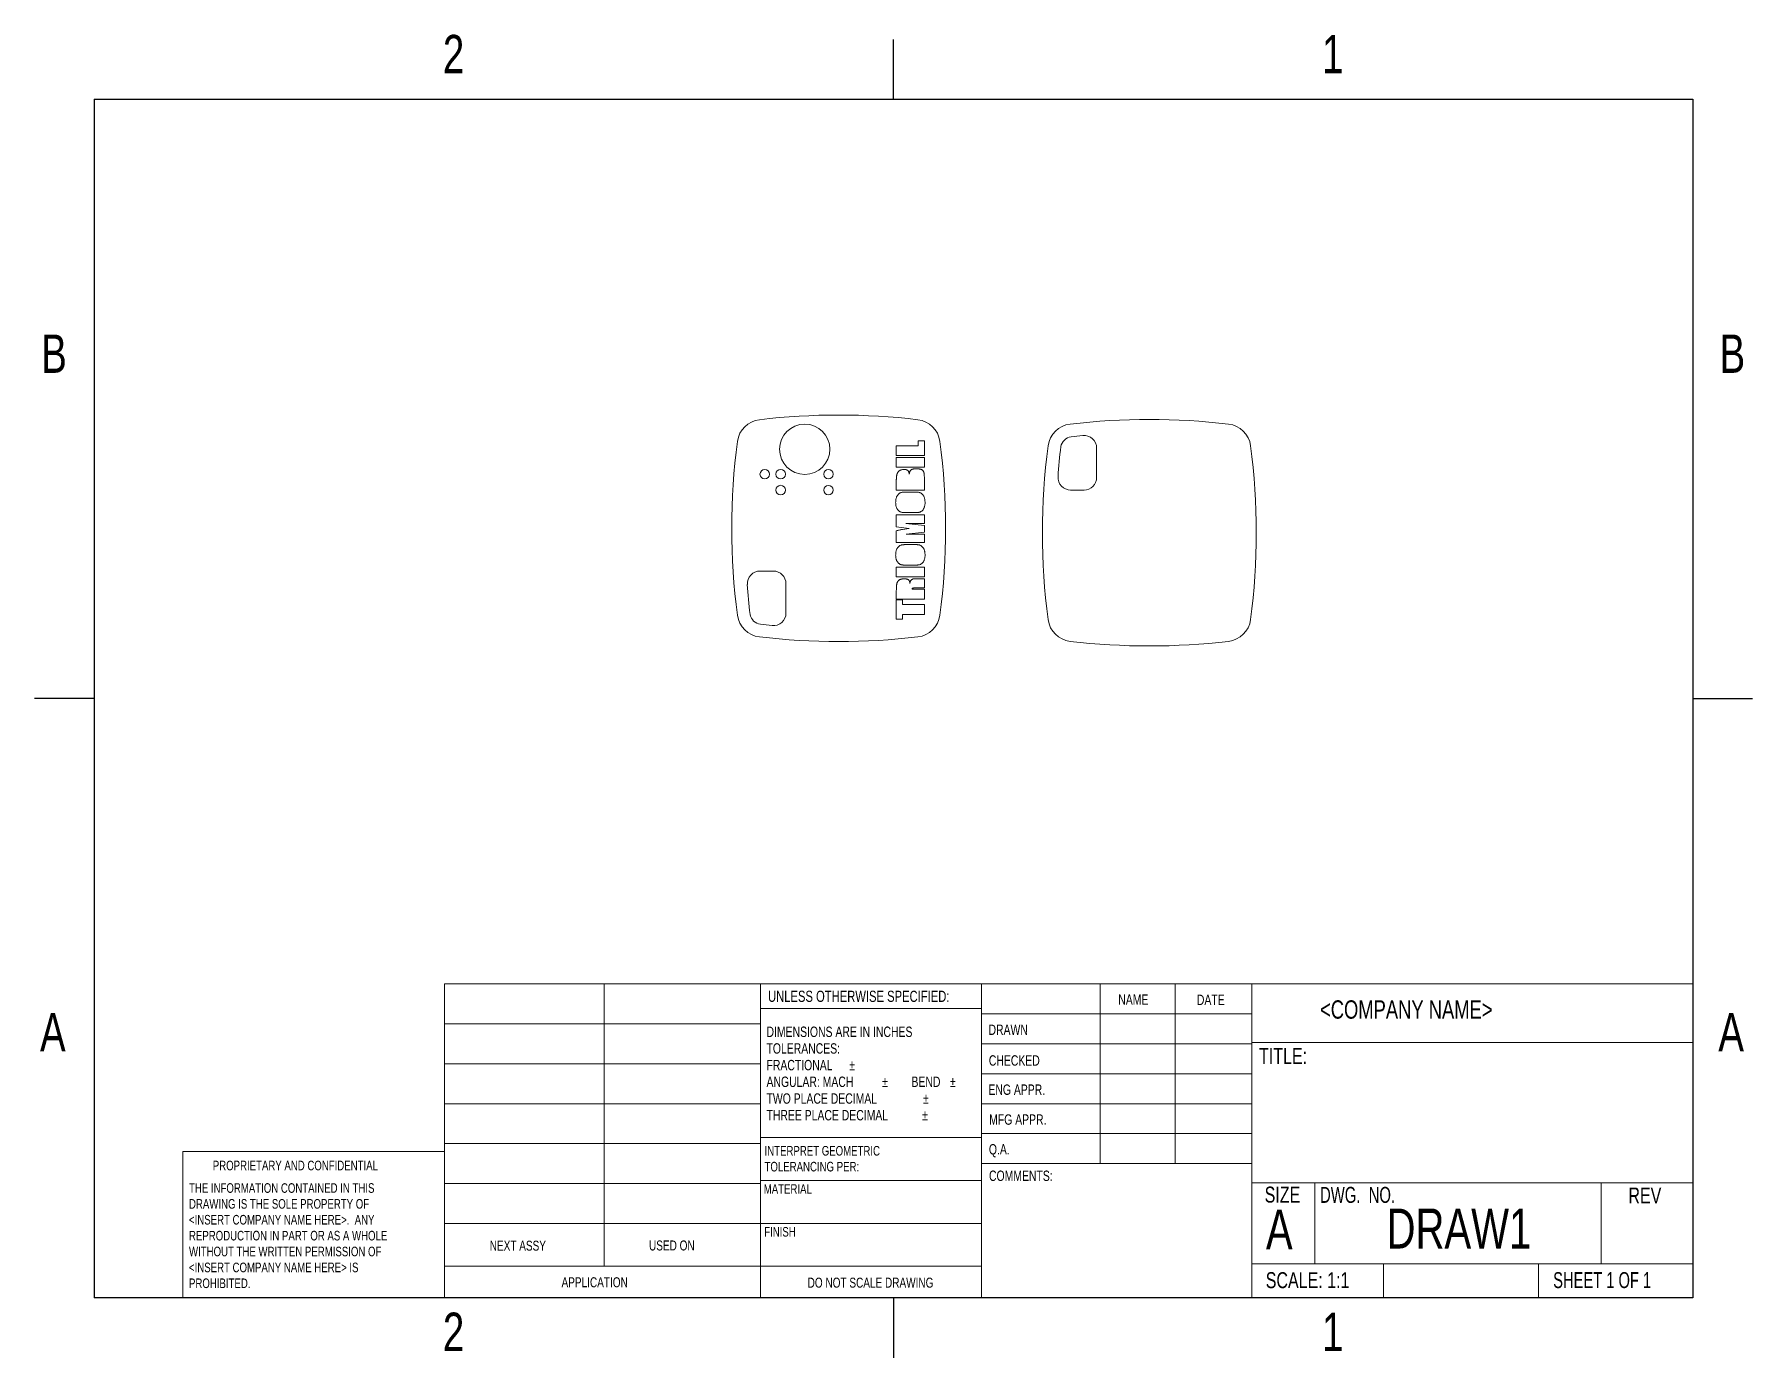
# Model space of a CAD drawing. Header units: millimetres. Extents: x 3 to 276, y 3 to 214.
import ezdxf

# ---------------------------------------------------------------- set-up
doc = ezdxf.new("R2010")
doc.units = ezdxf.units.MM
doc.styles.add('SLDTEXTSTYLE0', font='TXT', dxfattribs={"width": 0.75})
doc.styles.add('SLDTEXTSTYLE1', font='TXT', dxfattribs={"width": 0.694444})
doc.styles.add('SLDTEXTSTYLE2', font='TXT', dxfattribs={"width": 0.6875})

# ---------------------------------------------------------------- blocks, each defined once
blk = doc.blocks.new('SW_NOTE_0')
at = {"color": 0, "linetype": 'Continuous', "lineweight": 0, "char_height": 1.524, "attachment_point": 1, "style": 'SLDTEXTSTYLE0'}
for s, insert in [('INTERPRET GEOMETRIC', (0, 1.96)), ('TOLERANCING PER:', (0, -0.56))]:
    blk.add_mtext(s, dxfattribs=dict(at, insert=insert))
blk = doc.blocks.new('SW_NOTE_1')
at = {"color": 0, "linetype": 'Continuous', "lineweight": 0, "char_height": 1.651, "attachment_point": 1, "style": 'SLDTEXTSTYLE0'}
for s, insert in [('DIMENSIONS ARE IN INCHES', (0, 2.13)), ('TOLERANCES:', (0, -0.52)), ('FRACTIONAL', (0, -3.17)), ('%%p', (13.15, -3.17)), ('ANGULAR: MACH', (0, -5.82)), ('%%p', (18.37, -5.82)), ('BEND', (23.04, -5.82)), ('%%p', (29.16, -5.82)), ('TWO PLACE DECIMAL', (0, -8.48)), ('%%p', (24.88, -8.48)), ('THREE PLACE DECIMAL', (0, -11.13)), ('%%p', (24.73, -11.13))]:
    blk.add_mtext(s, dxfattribs=dict(at, insert=insert))
blk = doc.blocks.new('SW_NOTE_2')
at = {"color": 0, "linetype": 'Continuous', "lineweight": 0, "char_height": 1.524, "attachment_point": 1, "style": 'SLDTEXTSTYLE0'}
for s, insert in [('THE INFORMATION CONTAINED IN THIS', (0, 1.96)), ('DRAWING IS THE SOLE PROPERTY OF', (0, -0.56)), ('<INSERT COMPANY NAME HERE>.  ANY', (0, -3.08)), ('WITHOUT THE WRITTEN PERMISSION OF', (0, -8.13)), ('REPRODUCTION IN PART OR AS A WHOLE', (0, -5.61)), ('<INSERT COMPANY NAME HERE> IS', (0, -10.66)), ('PROHIBITED.', (0, -13.18))]:
    blk.add_mtext(s, dxfattribs=dict(at, insert=insert))

msp = doc.modelspace()

# ---------------------------------------------------------------- linework, layer by layer
at = {"color": 7, "linetype": 'Continuous'}
for p, q in [((139.7, 203.2), (139.7, 212.72)), ((12.7, 203.2), (12.7, 12.7)), ((12.7, 203.2), (266.7, 203.2)), ((266.7, 203.2), (266.7, 12.7)), ((12.7, 107.95), (3.17, 107.95)), ((266.7, 107.95), (276.23, 107.95)), ((266.7, 12.7), (12.7, 12.7)), ((139.7, 12.7), (139.7, 3.17))]:
    msp.add_line(p, q, dxfattribs=at)
at = {"color": 7, "linetype": 'Continuous', "lineweight": 0}
for p, q in [((140.15, 148.13), (140.15, 146.57)), ((143.62, 148.13), (140.15, 148.13)), ((144.61, 148.91), (143.62, 148.91)), ((143.62, 148.91), (143.62, 148.13)), ((144.61, 146.57), (144.61, 148.91)), ((171.98, 147.77), (171.98, 143.09)), ((140.15, 146.57), (144.61, 146.57)), ((140.15, 146.27), (140.15, 144.71)), ((144.61, 146.27), (140.15, 146.27)), ((144.61, 144.71), (144.61, 146.27)), ((140.15, 144.71), (144.61, 144.71)), ((140.15, 142.51), (140.15, 141.08)), ((143.53, 144.45), (143.13, 144.45)), ((144.61, 141.08), (144.61, 142.73)), ((140.15, 141.08), (144.61, 141.08)), ((142.75, 140.77), (142, 140.77)), ((169.98, 141.09), (167.85, 141.09)), ((140.15, 137.14), (140.15, 135.24)), ((144.61, 137.14), (140.15, 137.14)), ((142, 137.5), (142.75, 137.5)), ((144.61, 135.79), (144.61, 137.14)), ((140.15, 135.24), (142.18, 134.95)), ((140.15, 134.62), (140.15, 132.73)), ((142.18, 134.95), (141.13, 134.82)), ((141.67, 135.77), (144.61, 135.79)), ((144.61, 135.47), (141.67, 135.77)), ((141.72, 134.09), (144.61, 134.4)), ((144.61, 134.08), (141.72, 134.09)), ((144.61, 134.4), (144.61, 135.47)), ((144.61, 132.73), (144.61, 134.08)), ((140.15, 132.73), (144.61, 132.73)), ((142.75, 132.42), (142, 132.42)), ((140.15, 128.84), (140.15, 127.28)), ((144.61, 128.84), (140.15, 128.84)), ((142, 129.15), (142.75, 129.15)), ((144.61, 127.28), (144.61, 128.84)), ((118.47, 128.21), (120.61, 128.21)), ((122.61, 126.21), (122.61, 121.53)), ((140.15, 127.28), (144.61, 127.28)), ((144.61, 126.98), (143.41, 126.98)), ((144.61, 125.52), (144.61, 126.98)), ((140.15, 124.78), (140.15, 123.76)), ((140.15, 123.76), (144.61, 123.76)), ((140.15, 123.66), (140.15, 120.54)), ((141.13, 123.66), (140.15, 123.66)), ((141.13, 122.88), (141.13, 123.66)), ((144.61, 122.88), (141.13, 122.88)), ((144.61, 125.32), (142.64, 125.32)), ((143.1, 125.52), (144.61, 125.52)), ((144.61, 123.76), (144.61, 125.32)), ((144.61, 121.32), (144.61, 122.88)), ((140.15, 120.54), (141.13, 120.54)), ((141.13, 120.54), (141.13, 121.32)), ((141.13, 121.32), (144.61, 121.32)), ((68.35, 12.7), (68.35, 62.59)), ((68.35, 62.59), (266.7, 62.59)), ((93.7, 62.59), (93.7, 17.69)), ((118.57, 12.7), (118.57, 62.59)), ((153.66, 62.59), (153.66, 12.7)), ((172.56, 62.59), (172.56, 34.02)), ((184.46, 62.59), (184.46, 34.02)), ((196.63, 62.59), (196.63, 12.7)), ((266.7, 62.59), (266.7, 12.7)), ((153.66, 58.67), (118.57, 58.67)), ((153.66, 57.83), (196.63, 57.83)), ((68.35, 56.24), (118.57, 56.24)), ((153.66, 53.07), (196.63, 53.07)), ((196.63, 53.27), (266.7, 53.27)), ((68.35, 49.89), (118.57, 49.89)), ((153.66, 48.31), (196.63, 48.31)), ((68.35, 43.54), (118.57, 43.54)), ((196.63, 43.54), (153.66, 43.54)), ((196.63, 38.78), (153.66, 38.78)), ((68.35, 35.92), (26.77, 35.92)), ((26.77, 12.7), (26.77, 35.92)), ((68.35, 37.19), (118.57, 37.19)), ((118.57, 38.19), (153.66, 38.19)), ((196.63, 34.02), (153.66, 34.02)), ((68.35, 30.84), (118.57, 30.84)), ((118.57, 31.34), (153.66, 31.34)), ((196.63, 30.98), (266.7, 30.98)), ((206.68, 30.98), (206.68, 18.11)), ((252.17, 30.98), (252.17, 18.11)), ((68.35, 24.49), (118.57, 24.49)), ((118.57, 24.48), (153.66, 24.48)), ((68.35, 17.69), (153.66, 17.69)), ((196.63, 18.11), (266.7, 18.11)), ((217.54, 18.11), (217.54, 12.7)), ((242.22, 18.11), (242.22, 12.7)), ((266.7, 12.7), (26.77, 12.7))]:
    msp.add_line(p, q, dxfattribs=at)
for centre, radius in [((125.6, 147.57), 4), ((119.23, 143.6), 0.75), ((121.77, 143.61), 0.75), ((129.37, 143.61), 0.75), ((121.77, 141.09), 0.75), ((129.37, 141.07), 0.75)]:
    msp.add_circle(centre, radius, dxfattribs=at)
for centre, radius, start, end in [((130.99, 45.26), 107.75, 83.2921, 96.7079), ((118.87, 148.3), 4, 96.7079, 172.4136), ((143.11, 148.3), 4, 7.5864, 83.2921), ((168.24, 147.59), 4, 96.7079, 172.4136), ((180.36, 44.55), 107.75, 83.2921, 96.7079), ((192.48, 147.59), 4, 7.5864, 83.2921), ((218.65, 135.01), 104.66, 172.4136, 187.5864), ((43.32, 135.01), 104.66, 352.4136, 7.5864), ((268.02, 134.3), 104.66, 172.4136, 187.5864), ((240.09, 138.83), 74.37, 172.9271, 176.6222), ((168.24, 147.58), 2, 99.2555, 168.3584), ((177.3, 73.54), 76.59, 95.6325, 97.0354), ((169.98, 147.77), 2, 0, 95.6325), ((92.69, 134.3), 104.66, 352.4136, 7.5864), ((167.85, 143.09), 2, 176.6222, 270), ((169.98, 143.09), 2, 270, 0), ((118.47, 126.21), 2, 89.9993, 183.3888), ((190.71, 130.48), 74.37, 183.3778, 187.0729), ((120.61, 126.21), 2, 0, 90), ((118.87, 121.72), 4, 187.5864, 263.2921), ((118.78, 121.63), 1.89, 189.3017, 263.0984), ((120.61, 121.53), 2, 264.3675, 0), ((143.11, 121.72), 4, 276.7079, 352.4136), ((168.24, 121.01), 4, 187.5864, 263.2921), ((192.48, 121.01), 4, 276.7079, 352.4136), ((130.99, 224.76), 107.75, 263.2921, 276.7079), ((127.93, 195.76), 76.59, 262.9646, 264.3675), ((180.36, 224.05), 107.75, 263.2921, 276.7079)]:
    msp.add_arc(centre, radius, start, end, dxfattribs=at)
at = {"color": 5, "linetype": 'Continuous', "lineweight": 0}
for points, knots in [([(141.44, 144.35), (141.39, 144.35), (141.3, 144.35), (141.17, 144.34), (141.05, 144.32), (140.94, 144.29), (140.84, 144.26), (140.75, 144.23), (140.67, 144.18), (140.6, 144.13), (140.53, 144.07), (140.47, 144.01), (140.42, 143.94), (140.37, 143.87), (140.33, 143.79), (140.29, 143.71), (140.26, 143.63), (140.24, 143.54), (140.21, 143.44), (140.2, 143.34), (140.18, 143.22), (140.17, 143.1), (140.16, 142.96), (140.15, 142.82), (140.15, 142.67), (140.15, 142.56), (140.15, 142.51)], [0, 0, 0, 0, 0.052254, 0.101258, 0.146852, 0.189599, 0.229392, 0.266937, 0.302486, 0.33637, 0.369433, 0.402007, 0.434544, 0.467037, 0.500243, 0.533576, 0.567909, 0.603235, 0.640585, 0.681393, 0.725677, 0.773505, 0.824642, 0.879425, 0.937866, 1, 1, 1, 1]), ([(142.2, 143.62), (142.19, 143.65), (142.19, 143.71), (142.17, 143.8), (142.15, 143.88), (142.13, 143.96), (142.1, 144.02), (142.07, 144.08), (142.03, 144.14), (141.99, 144.18), (141.94, 144.22), (141.89, 144.26), (141.83, 144.28), (141.77, 144.31), (141.69, 144.33), (141.61, 144.34), (141.53, 144.35), (141.47, 144.35), (141.44, 144.35)], [0, 0, 0, 0, 0.079979, 0.155229, 0.224447, 0.288731, 0.349359, 0.405385, 0.458215, 0.508244, 0.557887, 0.609975, 0.664464, 0.722371, 0.784076, 0.85091, 0.922571, 1, 1, 1, 1]), ([(143.13, 144.45), (143.09, 144.45), (143.02, 144.45), (142.92, 144.44), (142.83, 144.43), (142.75, 144.41), (142.67, 144.38), (142.6, 144.35), (142.53, 144.31), (142.47, 144.26), (142.42, 144.21), (142.37, 144.15), (142.33, 144.08), (142.29, 144.01), (142.26, 143.92), (142.23, 143.83), (142.21, 143.73), (142.2, 143.65), (142.2, 143.62)], [0, 0, 0, 0, 0.0740653, 0.1437903, 0.2094556, 0.2708386, 0.3301811, 0.3861772, 0.4399195, 0.4923716, 0.5447327, 0.5990449, 0.6557394, 0.7157963, 0.7795376, 0.8480404, 0.9211952, 1, 1, 1, 1]), ([(144.61, 142.73), (144.61, 142.8), (144.61, 142.93), (144.6, 143.12), (144.6, 143.29), (144.59, 143.44), (144.58, 143.58), (144.56, 143.7), (144.54, 143.8), (144.52, 143.88), (144.5, 143.96), (144.47, 144.03), (144.44, 144.09), (144.4, 144.14), (144.36, 144.2), (144.31, 144.24), (144.26, 144.28), (144.2, 144.32), (144.14, 144.35), (144.07, 144.38), (144, 144.4), (143.92, 144.42), (143.83, 144.43), (143.74, 144.44), (143.64, 144.45), (143.57, 144.45), (143.53, 144.45)], [0, 0, 0, 0, 0.085245, 0.16343, 0.234573, 0.29838, 0.354873, 0.404479, 0.447242, 0.482954, 0.514917, 0.545267, 0.574362, 0.602583, 0.630367, 0.657527, 0.684626, 0.711915, 0.740242, 0.770463, 0.802542, 0.837114, 0.874004, 0.913332, 0.955177, 1, 1, 1, 1]), ([(142, 140.77), (141.95, 140.77), (141.85, 140.77), (141.7, 140.77), (141.56, 140.76), (141.44, 140.76), (141.32, 140.75), (141.22, 140.75), (141.13, 140.74), (141.03, 140.73), (140.92, 140.7), (140.78, 140.65), (140.66, 140.57), (140.53, 140.48), (140.42, 140.36), (140.32, 140.23), (140.23, 140.08), (140.16, 139.91), (140.11, 139.72), (140.07, 139.53), (140.05, 139.32), (140.05, 139.18), (140.04, 139.11)], [0, 0, 0, 0, 0.053196, 0.102653, 0.147842, 0.188763, 0.225967, 0.259201, 0.288194, 0.313228, 0.359213, 0.406122, 0.454631, 0.506281, 0.559774, 0.614628, 0.671957, 0.732371, 0.79564, 0.861066, 0.928844, 1, 1, 1, 1]), ([(144.71, 139.11), (144.71, 139.18), (144.71, 139.33), (144.68, 139.54), (144.64, 139.74), (144.59, 139.93), (144.52, 140.09), (144.43, 140.25), (144.33, 140.38), (144.21, 140.49), (144.09, 140.58), (143.96, 140.65), (143.83, 140.71), (143.71, 140.73), (143.61, 140.74), (143.52, 140.75), (143.42, 140.76), (143.31, 140.76), (143.19, 140.76), (143.05, 140.77), (142.91, 140.77), (142.81, 140.77), (142.75, 140.77)], [0, 0, 0, 0, 0.074601, 0.144804, 0.211413, 0.27489, 0.335099, 0.391842, 0.446357, 0.499077, 0.549848, 0.598175, 0.644776, 0.69121, 0.716234, 0.745193, 0.77813, 0.814787, 0.855158, 0.899523, 0.947892, 1, 1, 1, 1]), ([(140.04, 139.11), (140.05, 139.04), (140.05, 138.9), (140.07, 138.69), (140.11, 138.5), (140.16, 138.32), (140.23, 138.16), (140.32, 138.02), (140.42, 137.89), (140.53, 137.78), (140.65, 137.69), (140.78, 137.61), (140.91, 137.56), (141.03, 137.54), (141.13, 137.53), (141.22, 137.52), (141.32, 137.51), (141.44, 137.51), (141.56, 137.5), (141.7, 137.5), (141.85, 137.5), (141.95, 137.5), (142, 137.5)], [0, 0, 0, 0, 0.0723393, 0.1407482, 0.2056867, 0.2674336, 0.3261276, 0.3819429, 0.435609, 0.4882595, 0.5391601, 0.587757, 0.6352261, 0.6825382, 0.7081618, 0.7380431, 0.7716852, 0.8093537, 0.8510799, 0.8965721, 0.946392, 1, 1, 1, 1]), ([(142.75, 137.5), (142.81, 137.5), (142.91, 137.5), (143.06, 137.5), (143.2, 137.51), (143.33, 137.51), (143.44, 137.52), (143.55, 137.52), (143.63, 137.53), (143.74, 137.54), (143.85, 137.57), (143.99, 137.62), (144.12, 137.69), (144.24, 137.79), (144.35, 137.9), (144.45, 138.03), (144.53, 138.18), (144.6, 138.34), (144.65, 138.52), (144.69, 138.71), (144.71, 138.9), (144.71, 139.04), (144.71, 139.11)], [0, 0, 0, 0, 0.054969, 0.105607, 0.152193, 0.194456, 0.232412, 0.266347, 0.296256, 0.321882, 0.369051, 0.416468, 0.465705, 0.517264, 0.570684, 0.62484, 0.680861, 0.739392, 0.800653, 0.864165, 0.930638, 1, 1, 1, 1]), ([(141.13, 134.82), (141.04, 134.8), (140.87, 134.77), (140.62, 134.72), (140.38, 134.67), (140.22, 134.64), (140.15, 134.62)], [0, 0, 0, 0, 0.264208, 0.519052, 0.764207, 1, 1, 1, 1]), ([(142, 132.42), (141.95, 132.42), (141.85, 132.42), (141.7, 132.42), (141.56, 132.41), (141.44, 132.41), (141.32, 132.4), (141.22, 132.4), (141.13, 132.39), (141.03, 132.38), (140.92, 132.35), (140.78, 132.3), (140.66, 132.22), (140.53, 132.13), (140.42, 132.01), (140.32, 131.88), (140.23, 131.73), (140.16, 131.56), (140.11, 131.37), (140.07, 131.18), (140.05, 130.97), (140.05, 130.83), (140.04, 130.76)], [0, 0, 0, 0, 0.053196, 0.102653, 0.147842, 0.188763, 0.225967, 0.259201, 0.288194, 0.313228, 0.359213, 0.406122, 0.454631, 0.506281, 0.559774, 0.614628, 0.671957, 0.732371, 0.79564, 0.861066, 0.928844, 1, 1, 1, 1]), ([(144.71, 130.76), (144.71, 130.83), (144.71, 130.98), (144.68, 131.19), (144.64, 131.39), (144.59, 131.58), (144.52, 131.75), (144.43, 131.9), (144.33, 132.03), (144.21, 132.14), (144.09, 132.23), (143.96, 132.31), (143.83, 132.36), (143.71, 132.38), (143.61, 132.39), (143.52, 132.4), (143.42, 132.41), (143.31, 132.41), (143.19, 132.42), (143.05, 132.42), (142.91, 132.42), (142.81, 132.42), (142.75, 132.42)], [0, 0, 0, 0, 0.074601, 0.144804, 0.211413, 0.27489, 0.335099, 0.391842, 0.446357, 0.499077, 0.549848, 0.598175, 0.644776, 0.69121, 0.716234, 0.745193, 0.77813, 0.814787, 0.855158, 0.899523, 0.947892, 1, 1, 1, 1]), ([(140.04, 130.76), (140.05, 130.69), (140.05, 130.55), (140.07, 130.34), (140.11, 130.15), (140.16, 129.97), (140.23, 129.81), (140.32, 129.67), (140.42, 129.54), (140.53, 129.43), (140.65, 129.34), (140.78, 129.26), (140.91, 129.21), (141.03, 129.19), (141.13, 129.18), (141.22, 129.17), (141.32, 129.16), (141.44, 129.16), (141.56, 129.15), (141.7, 129.15), (141.85, 129.15), (141.95, 129.15), (142, 129.15)], [0, 0, 0, 0, 0.072339, 0.140748, 0.205687, 0.267434, 0.326128, 0.381943, 0.435609, 0.48826, 0.53916, 0.587757, 0.635226, 0.682538, 0.708162, 0.738043, 0.771685, 0.809354, 0.85108, 0.896572, 0.946392, 1, 1, 1, 1]), ([(142.75, 129.15), (142.81, 129.15), (142.91, 129.15), (143.06, 129.15), (143.2, 129.16), (143.33, 129.16), (143.44, 129.17), (143.55, 129.17), (143.63, 129.18), (143.74, 129.19), (143.85, 129.22), (143.99, 129.27), (144.12, 129.34), (144.24, 129.44), (144.35, 129.55), (144.45, 129.68), (144.53, 129.83), (144.6, 129.99), (144.65, 130.17), (144.69, 130.36), (144.71, 130.55), (144.71, 130.69), (144.71, 130.76)], [0, 0, 0, 0, 0.054969, 0.105607, 0.152193, 0.194456, 0.232412, 0.266347, 0.296256, 0.321882, 0.369051, 0.416468, 0.465705, 0.517264, 0.570684, 0.62484, 0.680861, 0.739392, 0.800653, 0.864165, 0.930638, 1, 1, 1, 1]), ([(141.39, 126.98), (141.34, 126.97), (141.25, 126.97), (141.13, 126.96), (141.01, 126.95), (140.9, 126.92), (140.8, 126.89), (140.71, 126.85), (140.63, 126.8), (140.55, 126.74), (140.49, 126.68), (140.43, 126.62), (140.38, 126.55), (140.33, 126.48), (140.29, 126.4), (140.26, 126.31), (140.23, 126.23), (140.21, 126.13), (140.2, 126.03), (140.18, 125.9), (140.17, 125.76), (140.16, 125.6), (140.16, 125.42), (140.15, 125.23), (140.15, 125.01), (140.15, 124.86), (140.15, 124.78)], [0, 0, 0, 0, 0.045924, 0.088983, 0.129302, 0.166909, 0.202467, 0.236075, 0.267995, 0.29884, 0.3288, 0.358389, 0.38786, 0.41738, 0.446887, 0.477108, 0.508075, 0.539892, 0.575194, 0.616969, 0.664708, 0.71895, 0.779757, 0.846864, 0.920274, 1, 1, 1, 1]), ([(142.3, 126.22), (142.3, 126.25), (142.3, 126.31), (142.29, 126.41), (142.27, 126.49), (142.25, 126.57), (142.22, 126.64), (142.18, 126.7), (142.14, 126.76), (142.1, 126.8), (142.04, 126.85), (141.98, 126.88), (141.9, 126.91), (141.82, 126.93), (141.72, 126.95), (141.62, 126.97), (141.51, 126.97), (141.43, 126.97), (141.39, 126.98)], [0, 0, 0, 0, 0.072272, 0.13965, 0.201891, 0.26016, 0.314628, 0.365853, 0.414547, 0.462252, 0.510825, 0.563589, 0.620998, 0.683931, 0.75273, 0.828478, 0.910815, 1, 1, 1, 1]), ([(143.41, 126.98), (143.36, 126.98), (143.28, 126.97), (143.17, 126.97), (143.07, 126.97), (142.98, 126.97), (142.91, 126.96), (142.85, 126.96), (142.8, 126.95), (142.75, 126.94), (142.69, 126.91), (142.62, 126.87), (142.55, 126.82), (142.49, 126.76), (142.44, 126.7), (142.41, 126.65), (142.38, 126.6), (142.35, 126.54), (142.33, 126.47), (142.32, 126.39), (142.31, 126.31), (142.3, 126.25), (142.3, 126.22)], [0, 0, 0, 0, 0.079861, 0.15195, 0.216271, 0.272336, 0.320182, 0.360277, 0.392252, 0.416779, 0.460787, 0.511034, 0.569433, 0.635852, 0.671513, 0.70934, 0.749461, 0.792314, 0.838615, 0.888346, 0.94225, 1, 1, 1, 1]), ([(142.64, 125.32), (142.64, 125.33), (142.64, 125.37), (142.65, 125.41), (142.67, 125.45), (142.7, 125.47), (142.73, 125.49), (142.76, 125.5), (142.79, 125.51), (142.84, 125.51), (142.89, 125.52), (142.96, 125.52), (143.03, 125.52), (143.08, 125.52), (143.1, 125.52)], [0, 0, 0, 0, 0.091312, 0.170334, 0.241352, 0.308725, 0.348827, 0.401178, 0.466121, 0.545527, 0.636954, 0.744702, 0.864795, 1, 1, 1, 1])]:
    msp.add_open_spline(points, degree=3, knots=knots, dxfattribs=at)

# ---------------------------------------------------------------- block references
at = {"color": 7, "linetype": 'Continuous', "lineweight": 0}
for name, p in [('SW_NOTE_1', (119.52, 53.67)), ('SW_NOTE_0', (119.21, 34.86)), ('SW_NOTE_2', (27.75, 28.94))]:
    msp.add_blockref(name, p, dxfattribs=at)

# ---------------------------------------------------------------- texts
for s, insert, char_height, attachment_point, style in [('2', (69.79, 213.43), 6.1, 2, 'SLDTEXTSTYLE0'), ('1', (209.49, 213.43), 6.1, 2, 'SLDTEXTSTYLE0'), ('B', (6.3, 165.81), 6.1, 2, 'SLDTEXTSTYLE0'), ('B', (273, 165.81), 6.1, 2, 'SLDTEXTSTYLE0'), ('UNLESS OTHERWISE SPECIFIED:', (119.76, 61.5), 1.778, 1, 'SLDTEXTSTYLE0'), ('NAME', (175.42, 60.92), 1.651, 1, 'SLDTEXTSTYLE0'), ('DATE', (187.91, 60.88), 1.651, 1, 'SLDTEXTSTYLE0'), ('A', (6.11, 57.95), 6.1, 2, 'SLDTEXTSTYLE0'), ('<COMPANY NAME>', (207.48, 59.97), 2.9104, 1, 'SLDTEXTSTYLE0'), ('A', (272.81, 57.95), 6.1, 2, 'SLDTEXTSTYLE0'), ('DRAWN', (154.8, 56.12), 1.651, 1, 'SLDTEXTSTYLE0'), ('TITLE:', (197.79, 52.39), 2.54, 1, 'SLDTEXTSTYLE0'), ('CHECKED', (154.85, 51.24), 1.651, 1, 'SLDTEXTSTYLE0'), ('ENG APPR.', (154.78, 46.6), 1.651, 1, 'SLDTEXTSTYLE0'), ('MFG APPR.', (154.9, 41.85), 1.651, 1, 'SLDTEXTSTYLE0'), ('Q.A.', (154.86, 37.12), 1.651, 1, 'SLDTEXTSTYLE0'), ('PROPRIETARY AND CONFIDENTIAL', (31.53, 34.48), 1.524, 1, 'SLDTEXTSTYLE0'), ('COMMENTS:', (154.88, 32.91), 1.651, 1, 'SLDTEXTSTYLE0'), ('MATERIAL', (119.08, 30.75), 1.524, 1, 'SLDTEXTSTYLE0'), ('SIZE', (198.68, 30.36), 2.54, 1, 'SLDTEXTSTYLE0'), ('DWG.  NO.', (207.48, 30.32), 2.54, 1, 'SLDTEXTSTYLE1'), ('REV', (256.48, 30.22), 2.54, 1, 'SLDTEXTSTYLE0'), ('A', (198.88, 26.72), 6.35, 1, 'SLDTEXTSTYLE0'), ('DRAW1', (229.55, 26.87), 6.35, 2, 'SLDTEXTSTYLE0'), ('FINISH', (119.15, 23.94), 1.524, 1, 'SLDTEXTSTYLE0'), ('NEXT ASSY', (75.54, 21.77), 1.587, 1, 'SLDTEXTSTYLE0'), ('USED ON', (100.85, 21.8), 1.587, 1, 'SLDTEXTSTYLE0'), ('SCALE: 1:1', (198.85, 16.76), 2.54, 1, 'SLDTEXTSTYLE0'), ('SHEET 1 OF 1', (244.53, 16.77), 2.54, 1, 'SLDTEXTSTYLE2'), ('APPLICATION', (86.95, 15.95), 1.5875, 1, 'SLDTEXTSTYLE0'), ('DO NOT SCALE DRAWING', (136.05, 15.89), 1.5875, 2, 'SLDTEXTSTYLE0'), ('2', (69.79, 10.33), 6.1, 2, 'SLDTEXTSTYLE0'), ('1', (209.49, 10.33), 6.1, 2, 'SLDTEXTSTYLE0')]:
    msp.add_mtext(s, dxfattribs=dict(at, insert=insert, char_height=char_height, attachment_point=attachment_point, style=style))

doc.saveas('drawing.dxf')
